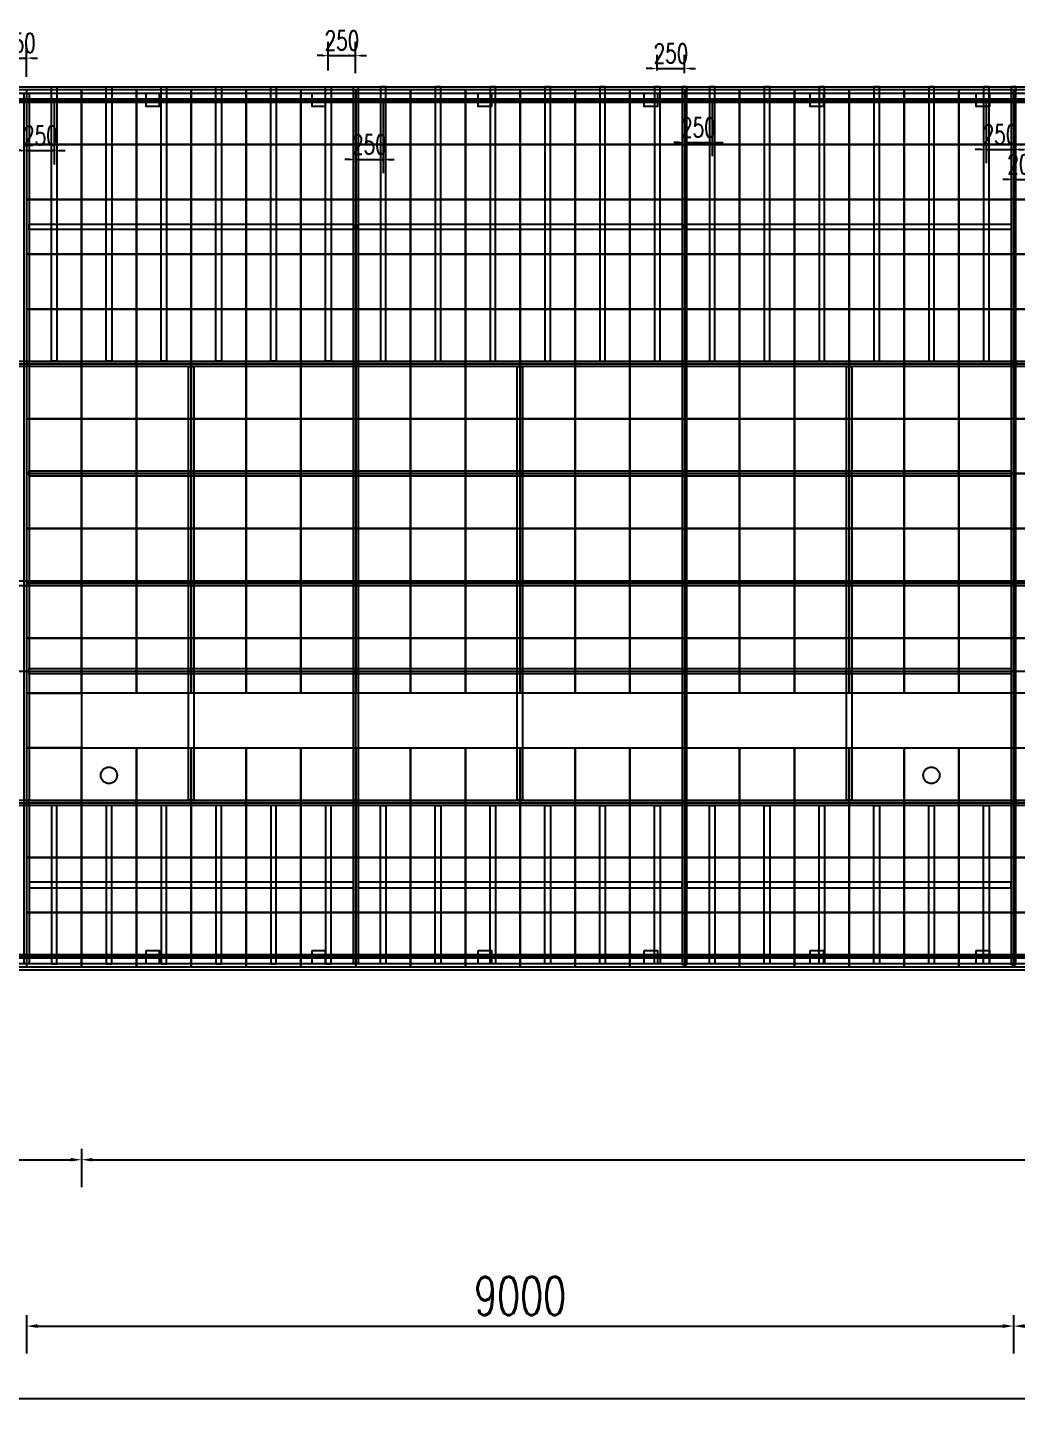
# Model space of a CAD drawing. Header units: millimetres. Extents: x -38645 to 143575, y -84298 to 156976.
# Drawn here: x -32008 to -22998, y -79150 to -66407 of the extents above; entities that cross this region are included whole.
import ezdxf

# ---------------------------------------------------------------- set-up
doc = ezdxf.new("R2010")
doc.units = ezdxf.units.MM
doc.header["$LTSCALE"] = 1000
for name, color, linetype in [('DOTE', 1, 'Continuous'), ('PUB_DIM', 3, 'Continuous'), ('W-FLOAT_BOWL浮筒', 253, 'Continuous'), ('W-PLASTIC_RAILINGS塑木栏杆', 6, 'Continuous'), ('W-STEEL_FRAME钢架', 3, 'Continuous'), ('W-STEEL_KEEL钢龙骨', 5, 'Continuous')]:
    doc.layers.add(name, color=color, linetype=linetype)
doc.styles.add('STANDARD_T3', font='simplex.shx', dxfattribs={"width": 0.7, "bigfont": 'gbcbig.shx'})
doc.dimstyles.new('W&&100', dxfattribs={"dimtxt": 350, "dimasz": 100, "dimexe": 250, "dimexo": 300, "dimgap": 100, "dimtad": 1, "dimdec": 0, "dimzin": 0, "dimdsep": 46, "dimtxsty": 'STANDARD_T3', "dimcen": 0.09, "dimclrd": 1, "dimclre": 1, "dimclrt": 7, "dimazin": 2, "dimtfac": 1, "dimtdec": 0, "dimtix": 1, "dimtmove": 2, "dimatfit": 3, "dimfxl": 100, "dimtolj": 1, "dimtzin": 0, "dimarcsym": 0})
doc.dimstyles.new('W&&50', dxfattribs={"dimtxt": 175, "dimasz": 50, "dimexe": 125, "dimexo": 150, "dimgap": 50, "dimtad": 1, "dimdec": 0, "dimzin": 0, "dimdsep": 46, "dimtxsty": 'STANDARD_T3', "dimcen": 0.09, "dimclrd": 1, "dimclre": 1, "dimclrt": 7, "dimazin": 2, "dimtfac": 1, "dimtdec": 0, "dimtix": 1, "dimtmove": 2, "dimatfit": 3, "dimfxl": 100, "dimtolj": 1, "dimtzin": 0, "dimarcsym": 0})

# ---------------------------------------------------------------- blocks, each defined once
blk = doc.blocks.new('*D401')
at = {"color": 1, "lineweight": -2, "transparency": 16777216}
for p, q in [((-32020, -78139), (-32020, -78489)), ((-31920, -78239), (-23120, -78239)), ((-23020, -78139), (-23020, -78489))]:
    blk.add_line(p, q, dxfattribs=at)
at = {"color": 1, "transparency": 16777216}
for points in [[(-31920, -78222), (-31920, -78256), (-32020, -78239)], [(-23120, -78222), (-23120, -78256), (-23020, -78239)]]:
    blk.add_solid(points, dxfattribs=at)
at = {"layer": 'Defpoints', "color": 0, "transparency": 16777216}
for p in [(-23020, -73469), (-32020, -74969), (-23020, -78239)]:
    blk.add_point(p, dxfattribs=at)
at = {"color": 7, "transparency": 16777216, "insert": (-27520, -77964), "char_height": 350, "attachment_point": 5, "style": 'STANDARD_T3'}
blk.add_mtext('\\A1;9000', dxfattribs=at)
blk = doc.blocks.new('*D402')
at = {"color": 1, "lineweight": -2, "transparency": 16777216}
for p, q in [((-23020, -78139), (-23020, -78489)), ((-22920, -78239), (-21120, -78239)), ((-21020, -78139), (-21020, -78489))]:
    blk.add_line(p, q, dxfattribs=at)
at = {"color": 1, "transparency": 16777216}
for points in [[(-22920, -78222), (-22920, -78256), (-23020, -78239)], [(-21120, -78222), (-21120, -78256), (-21020, -78239)]]:
    blk.add_solid(points, dxfattribs=at)
at = {"layer": 'Defpoints', "color": 0, "transparency": 16777216}
for p in [(-23020, -73469), (-21020, -73469), (-21020, -78239)]:
    blk.add_point(p, dxfattribs=at)
at = {"color": 7, "transparency": 16777216, "insert": (-22020, -77964), "char_height": 350, "attachment_point": 5, "style": 'STANDARD_T3'}
blk.add_mtext('\\A1;2000', dxfattribs=at)
blk = doc.blocks.new('*D410')
at = {"layer": 'Defpoints', "color": 0, "transparency": 16777216}
for p in [(-37020, -74969), (-2020, -74969), (-2020, -78900)]:
    blk.add_point(p, dxfattribs=at)
at = {"layer": 'PUB_DIM', "color": 1, "lineweight": -2, "transparency": 16777216}
for p, q in [((-37020, -75269), (-37020, -79150)), ((-2020, -75269), (-2020, -79150)), ((-36920, -78900), (-2120, -78900))]:
    blk.add_line(p, q, dxfattribs=at)
at = {"layer": 'PUB_DIM', "color": 1, "transparency": 16777216}
for points in [[(-36920, -78883), (-36920, -78917), (-37020, -78900)], [(-2120, -78883), (-2120, -78917), (-2020, -78900)]]:
    blk.add_solid(points, dxfattribs=at)
at = {"layer": 'PUB_DIM', "color": 7, "transparency": 16777216, "insert": (-19520, -78625), "char_height": 350, "attachment_point": 5, "style": 'STANDARD_T3'}
blk.add_mtext('\\A1;35000', dxfattribs=at)
blk = doc.blocks.new('*U374')
at = {"layer": 'W-STEEL_KEEL钢龙骨'}
for points in [[(-25, 3996), (25, 3996), (25, 1496), (-25, 1496)], [(-25, -3996), (25, -3996), (25, -2553), (-25, -2553)]]:
    blk.add_lwpolyline(points, close=True, dxfattribs=at)
blk = doc.blocks.new('*U375')
at = {"layer": 'W-STEEL_FRAME钢架', "color": 0, "linetype": 'ByBlock', "lineweight": -2, "transparency": 16777216}
for p in [(0, 0), (500, 0), (1000, 0), (1500, 0), (2000, 0), (2500, 0)]:
    blk.add_blockref('*U374', p, dxfattribs=at)
blk = doc.blocks.new('*U382')
at = {"layer": 'W-STEEL_FRAME钢架'}
blk.add_lwpolyline([(-60, 60), (60, 60), (60, -60), (-60, -60)], close=True, dxfattribs=at)
blk = doc.blocks.new('*U383')
at = {"layer": 'W-STEEL_FRAME钢架', "color": 0, "linetype": 'ByBlock', "lineweight": -2, "transparency": 16777216}
for p in [(6056, 0), (7570, 0), (9084, 0), (10598, 0), (12112, 0), (13626, 0)]:
    blk.add_blockref('*U382', p, dxfattribs=at)
blk = doc.blocks.new('*U378')
at = {"layer": 'W-STEEL_FRAME钢架'}
blk.add_lwpolyline([(-60, 60), (60, 60), (60, -60), (-60, -60)], close=True, dxfattribs=at)
blk = doc.blocks.new('*U379')
at = {"layer": 'W-STEEL_FRAME钢架', "color": 0, "linetype": 'ByBlock', "lineweight": -2, "transparency": 16777216}
for p in [(6056, 0), (7570, 0), (9084, 0), (10598, 0), (12112, 0), (13626, 0)]:
    blk.add_blockref('*U378', p, dxfattribs=at)
blk = doc.blocks.new('9040')
for centre in [(750, -3750), (8250, -3750)]:
    blk.add_circle(centre, 75)
at = {"layer": 'DOTE'}
for p, q in [((0, -5000), (0, 1000)), ((3000, -5000), (3000, 1000)), ((6000, -5000), (6000, 1000)), ((9000, -5000), (9000, 1000)), ((-1000, 0), (10000, 0)), ((-1000, -2800), (10000, -2800)), ((-1000, -4000), (10000, -4000))]:
    blk.add_line(p, q, dxfattribs=at)
at = {"layer": 'W-STEEL_FRAME钢架'}
blk.add_lwpolyline([(0, 0), (9000, 0), (9000, -4000), (0, -4000)], close=True, dxfattribs=at)
blk = doc.blocks.new('*U394')
at = {"layer": 'W-STEEL_KEEL钢龙骨'}
for points in [[(-25, 3996), (25, 3996), (25, 1496), (-25, 1496)], [(-25, -3996), (25, -3996), (25, -2553), (-25, -2553)]]:
    blk.add_lwpolyline(points, close=True, dxfattribs=at)
blk = doc.blocks.new('*U395')
at = {"layer": 'W-STEEL_FRAME钢架', "color": 0, "linetype": 'ByBlock', "lineweight": -2, "transparency": 16777216}
for p in [(0, 0), (500, 0), (1000, 0), (1500, 0), (2000, 0), (2500, 0)]:
    blk.add_blockref('*U394', p, dxfattribs=at)
blk = doc.blocks.new('*U396')
at = {"layer": 'W-STEEL_KEEL钢龙骨'}
for points in [[(-25, 3996), (25, 3996), (25, 1496), (-25, 1496)], [(-25, -3996), (25, -3996), (25, -2553), (-25, -2553)]]:
    blk.add_lwpolyline(points, close=True, dxfattribs=at)
blk = doc.blocks.new('*U397')
at = {"layer": 'W-STEEL_FRAME钢架', "color": 0, "linetype": 'ByBlock', "lineweight": -2, "transparency": 16777216}
for p in [(0, 0), (500, 0), (1000, 0), (1500, 0), (2000, 0), (2500, 0)]:
    blk.add_blockref('*U396', p, dxfattribs=at)
blk = doc.blocks.new('*D412')
at = {"layer": 'Defpoints', "color": 0, "transparency": 16777216}
for p in [(-31520, -72969), (-37020, -74969), (-31520, -76723)]:
    blk.add_point(p, dxfattribs=at)
at = {"layer": 'W-FLOAT_BOWL浮筒', "color": 1, "lineweight": -2, "transparency": 16777216}
for p, q in [((-37020, -76623), (-37020, -76973)), ((-31520, -76623), (-31520, -76973)), ((-36920, -76723), (-31620, -76723))]:
    blk.add_line(p, q, dxfattribs=at)
at = {"layer": 'W-FLOAT_BOWL浮筒', "color": 1, "transparency": 16777216}
for points in [[(-36920, -76706), (-36920, -76739), (-37020, -76723)], [(-31620, -76706), (-31620, -76739), (-31520, -76723)]]:
    blk.add_solid(points, dxfattribs=at)
at = {"layer": 'W-FLOAT_BOWL浮筒', "color": 7, "transparency": 16777216, "insert": (-34270, -76448), "char_height": 350, "attachment_point": 5, "style": 'STANDARD_T3'}
blk.add_mtext('\\A1;5500', dxfattribs=at)
blk = doc.blocks.new('*D415')
at = {"layer": 'Defpoints', "color": 0, "transparency": 16777216}
for p in [(-31520, -72969), (-2020, -74969), (-2020, -76723)]:
    blk.add_point(p, dxfattribs=at)
at = {"layer": 'W-FLOAT_BOWL浮筒', "color": 1, "lineweight": -2, "transparency": 16777216}
for p, q in [((-31520, -76623), (-31520, -76973)), ((-2020, -76623), (-2020, -76973)), ((-31420, -76723), (-2120, -76723))]:
    blk.add_line(p, q, dxfattribs=at)
at = {"layer": 'W-FLOAT_BOWL浮筒', "color": 1, "transparency": 16777216}
for points in [[(-31420, -76706), (-31420, -76739), (-31520, -76723)], [(-2120, -76706), (-2120, -76739), (-2020, -76723)]]:
    blk.add_solid(points, dxfattribs=at)
at = {"layer": 'W-FLOAT_BOWL浮筒', "color": 7, "transparency": 16777216, "insert": (-16770, -76448), "char_height": 350, "attachment_point": 5, "style": 'STANDARD_T3'}
blk.add_mtext('\\A1;29500', dxfattribs=at)
blk = doc.blocks.new('*D416')
at = {"layer": 'Defpoints', "color": 0, "transparency": 16777216}
for p in [(-32020, -66682), (-32170, -66969), (-32020, -67002)]:
    blk.add_point(p, dxfattribs=at)
at = {"layer": 'W-STEEL_FRAME钢架', "color": 1, "lineweight": -2, "transparency": 16777216}
for p, q in [((-32170, -66819), (-32170, -66557)), ((-32020, -66852), (-32020, -66557)), ((-32220, -66682), (-32270, -66682)), ((-32170, -66682), (-32020, -66682)), ((-31970, -66682), (-31920, -66682))]:
    blk.add_line(p, q, dxfattribs=at)
at = {"layer": 'W-STEEL_FRAME钢架', "color": 1, "transparency": 16777216}
for points in [[(-32220, -66673), (-32220, -66690), (-32170, -66682)], [(-31970, -66673), (-31970, -66690), (-32020, -66682)]]:
    blk.add_solid(points, dxfattribs=at)
at = {"layer": 'W-STEEL_FRAME钢架', "color": 7, "transparency": 16777216, "insert": (-32095, -66544), "char_height": 175, "attachment_point": 5, "style": 'STANDARD_T3'}
blk.add_mtext('\\A1;150', dxfattribs=at)
blk = doc.blocks.new('*D417')
at = {"layer": 'Defpoints', "color": 0, "transparency": 16777216}
for p in [(-32020, -67002), (-31770, -66944), (-31770, -67525)]:
    blk.add_point(p, dxfattribs=at)
at = {"layer": 'W-STEEL_FRAME钢架', "color": 1, "lineweight": -2, "transparency": 16777216}
for p, q in [((-32020, -67152), (-32020, -67650)), ((-31770, -67094), (-31770, -67650)), ((-32070, -67525), (-32120, -67525)), ((-32020, -67525), (-31770, -67525)), ((-31720, -67525), (-31670, -67525))]:
    blk.add_line(p, q, dxfattribs=at)
at = {"layer": 'W-STEEL_FRAME钢架', "color": 1, "transparency": 16777216}
for points in [[(-32070, -67517), (-32070, -67534), (-32020, -67525)], [(-31720, -67517), (-31720, -67534), (-31770, -67525)]]:
    blk.add_solid(points, dxfattribs=at)
at = {"layer": 'W-STEEL_FRAME钢架', "color": 7, "transparency": 16777216, "insert": (-31895, -67388), "char_height": 175, "attachment_point": 5, "style": 'STANDARD_T3'}
blk.add_mtext('\\A1;250', dxfattribs=at)
blk = doc.blocks.new('*D418')
at = {"layer": 'Defpoints', "color": 0, "transparency": 16777216}
for p in [(-29020, -66659), (-29270, -66944), (-29020, -66969)]:
    blk.add_point(p, dxfattribs=at)
at = {"layer": 'W-STEEL_FRAME钢架', "color": 1, "lineweight": -2, "transparency": 16777216}
for p, q in [((-29270, -66794), (-29270, -66534)), ((-29020, -66819), (-29020, -66534)), ((-29320, -66659), (-29370, -66659)), ((-29270, -66659), (-29020, -66659)), ((-28970, -66659), (-28920, -66659))]:
    blk.add_line(p, q, dxfattribs=at)
at = {"layer": 'W-STEEL_FRAME钢架', "color": 1, "transparency": 16777216}
for points in [[(-29320, -66651), (-29320, -66668), (-29270, -66659)], [(-28970, -66651), (-28970, -66668), (-29020, -66659)]]:
    blk.add_solid(points, dxfattribs=at)
at = {"layer": 'W-STEEL_FRAME钢架', "color": 7, "transparency": 16777216, "insert": (-29145, -66522), "char_height": 175, "attachment_point": 5, "style": 'STANDARD_T3'}
blk.add_mtext('\\A1;250', dxfattribs=at)
blk = doc.blocks.new('*D408')
at = {"layer": 'Defpoints', "color": 0, "transparency": 16777216}
for p in [(-29020, -66969), (-28770, -66944), (-28770, -67606)]:
    blk.add_point(p, dxfattribs=at)
at = {"layer": 'W-STEEL_FRAME钢架', "color": 1, "lineweight": -2, "transparency": 16777216}
for p, q in [((-29020, -67119), (-29020, -67731)), ((-28770, -67094), (-28770, -67731)), ((-29070, -67606), (-29120, -67606)), ((-29020, -67606), (-28770, -67606)), ((-28720, -67606), (-28670, -67606))]:
    blk.add_line(p, q, dxfattribs=at)
at = {"layer": 'W-STEEL_FRAME钢架', "color": 1, "transparency": 16777216}
for points in [[(-29070, -67598), (-29070, -67614), (-29020, -67606)], [(-28720, -67598), (-28720, -67614), (-28770, -67606)]]:
    blk.add_solid(points, dxfattribs=at)
at = {"layer": 'W-STEEL_FRAME钢架', "color": 7, "transparency": 16777216, "insert": (-28895, -67469), "char_height": 175, "attachment_point": 5, "style": 'STANDARD_T3'}
blk.add_mtext('\\A1;250', dxfattribs=at)
blk = doc.blocks.new('*D419')
at = {"layer": 'Defpoints', "color": 0, "transparency": 16777216}
for p in [(-26020, -66776), (-26270, -66944), (-26020, -66969)]:
    blk.add_point(p, dxfattribs=at)
at = {"layer": 'W-STEEL_FRAME钢架', "color": 1, "lineweight": -2, "transparency": 16777216}
for p, q in [((-26270, -66794), (-26270, -66651)), ((-26020, -66819), (-26020, -66651)), ((-26320, -66776), (-26370, -66776)), ((-26270, -66776), (-26020, -66776)), ((-25970, -66776), (-25920, -66776))]:
    blk.add_line(p, q, dxfattribs=at)
at = {"layer": 'W-STEEL_FRAME钢架', "color": 1, "transparency": 16777216}
for points in [[(-26320, -66768), (-26320, -66785), (-26270, -66776)], [(-25970, -66768), (-25970, -66785), (-26020, -66776)]]:
    blk.add_solid(points, dxfattribs=at)
at = {"layer": 'W-STEEL_FRAME钢架', "color": 7, "transparency": 16777216, "insert": (-26145, -66639), "char_height": 175, "attachment_point": 5, "style": 'STANDARD_T3'}
blk.add_mtext('\\A1;250', dxfattribs=at)
blk = doc.blocks.new('*D420')
at = {"layer": 'Defpoints', "color": 0, "transparency": 16777216}
for p in [(-26020, -66969), (-25770, -66944), (-25770, -67451)]:
    blk.add_point(p, dxfattribs=at)
at = {"layer": 'W-STEEL_FRAME钢架', "color": 1, "lineweight": -2, "transparency": 16777216}
for p, q in [((-26020, -67119), (-26020, -67576)), ((-25770, -67094), (-25770, -67576)), ((-26070, -67451), (-26120, -67451)), ((-26020, -67451), (-25770, -67451)), ((-25720, -67451), (-25670, -67451))]:
    blk.add_line(p, q, dxfattribs=at)
at = {"layer": 'W-STEEL_FRAME钢架', "color": 1, "transparency": 16777216}
for points in [[(-26070, -67443), (-26070, -67460), (-26020, -67451)], [(-25720, -67443), (-25720, -67460), (-25770, -67451)]]:
    blk.add_solid(points, dxfattribs=at)
at = {"layer": 'W-STEEL_FRAME钢架', "color": 7, "transparency": 16777216, "insert": (-25895, -67314), "char_height": 175, "attachment_point": 5, "style": 'STANDARD_T3'}
blk.add_mtext('\\A1;250', dxfattribs=at)
blk = doc.blocks.new('*D421')
at = {"layer": 'Defpoints', "color": 0, "transparency": 16777216}
for p in [(-23270, -66944), (-23020, -66969), (-23020, -67515)]:
    blk.add_point(p, dxfattribs=at)
at = {"layer": 'W-STEEL_FRAME钢架', "color": 1, "lineweight": -2, "transparency": 16777216}
for p, q in [((-23270, -67094), (-23270, -67640)), ((-23020, -67119), (-23020, -67640)), ((-23320, -67515), (-23370, -67515)), ((-23270, -67515), (-23020, -67515)), ((-22970, -67515), (-22920, -67515))]:
    blk.add_line(p, q, dxfattribs=at)
at = {"layer": 'W-STEEL_FRAME钢架', "color": 1, "transparency": 16777216}
for points in [[(-23320, -67507), (-23320, -67523), (-23270, -67515)], [(-22970, -67507), (-22970, -67523), (-23020, -67515)]]:
    blk.add_solid(points, dxfattribs=at)
at = {"layer": 'W-STEEL_FRAME钢架', "color": 7, "transparency": 16777216, "insert": (-23145, -67378), "char_height": 175, "attachment_point": 5, "style": 'STANDARD_T3'}
blk.add_mtext('\\A1;250', dxfattribs=at)
blk = doc.blocks.new('*D422')
at = {"layer": 'Defpoints', "color": 0, "transparency": 16777216}
for p in [(-23020, -66969), (-22820, -66944), (-22820, -67787)]:
    blk.add_point(p, dxfattribs=at)
at = {"layer": 'W-STEEL_FRAME钢架', "color": 1, "lineweight": -2, "transparency": 16777216}
for p, q in [((-23020, -67119), (-23020, -67912)), ((-22820, -67094), (-22820, -67912)), ((-23070, -67787), (-23120, -67787)), ((-23020, -67787), (-22820, -67787)), ((-22770, -67787), (-22720, -67787))]:
    blk.add_line(p, q, dxfattribs=at)
at = {"layer": 'W-STEEL_FRAME钢架', "color": 1, "transparency": 16777216}
for points in [[(-23070, -67779), (-23070, -67796), (-23020, -67787)], [(-22770, -67779), (-22770, -67796), (-22820, -67787)]]:
    blk.add_solid(points, dxfattribs=at)
at = {"layer": 'W-STEEL_FRAME钢架', "color": 7, "transparency": 16777216, "insert": (-22920, -67650), "char_height": 175, "attachment_point": 5, "style": 'STANDARD_T3'}
blk.add_mtext('\\A1;200', dxfattribs=at)

msp = doc.modelspace()

# ---------------------------------------------------------------- linework, layer by layer
at = {"layer": 'W-FLOAT_BOWL浮筒'}
for points in [[(-37019.8, -66968.9), (-2019.8, -66968.9), (-2019.8, -74968.9), (-37019.8, -74968.9)], [(-32019.8, -66968.9), (-31519.8, -66968.9), (-31519.8, -67468.9), (-32019.8, -67468.9)], [(-31519.8, -66968.9), (-31019.8, -66968.9), (-31019.8, -67468.9), (-31519.8, -67468.9)], [(-31019.8, -66968.9), (-30519.8, -66968.9), (-30519.8, -67468.9), (-31019.8, -67468.9)], [(-30519.8, -66968.9), (-30019.8, -66968.9), (-30019.8, -67468.9), (-30519.8, -67468.9)], [(-30019.8, -66968.9), (-29519.8, -66968.9), (-29519.8, -67468.9), (-30019.8, -67468.9)], [(-29519.8, -66968.9), (-29019.8, -66968.9), (-29019.8, -67468.9), (-29519.8, -67468.9)], [(-29019.8, -66968.9), (-28519.8, -66968.9), (-28519.8, -67468.9), (-29019.8, -67468.9)], [(-28519.8, -66968.9), (-28019.8, -66968.9), (-28019.8, -67468.9), (-28519.8, -67468.9)], [(-28019.8, -66968.9), (-27519.8, -66968.9), (-27519.8, -67468.9), (-28019.8, -67468.9)], [(-27519.8, -66968.9), (-27019.8, -66968.9), (-27019.8, -67468.9), (-27519.8, -67468.9)], [(-27019.8, -66968.9), (-26519.8, -66968.9), (-26519.8, -67468.9), (-27019.8, -67468.9)], [(-26519.8, -66968.9), (-26019.8, -66968.9), (-26019.8, -67468.9), (-26519.8, -67468.9)], [(-26019.8, -66968.9), (-25519.8, -66968.9), (-25519.8, -67468.9), (-26019.8, -67468.9)], [(-25519.8, -66968.9), (-25019.8, -66968.9), (-25019.8, -67468.9), (-25519.8, -67468.9)], [(-25019.8, -66968.9), (-24519.8, -66968.9), (-24519.8, -67468.9), (-25019.8, -67468.9)], [(-24519.8, -66968.9), (-24019.8, -66968.9), (-24019.8, -67468.9), (-24519.8, -67468.9)], [(-24019.8, -66968.9), (-23519.8, -66968.9), (-23519.8, -67468.9), (-24019.8, -67468.9)], [(-23519.8, -66968.9), (-23019.8, -66968.9), (-23019.8, -67468.9), (-23519.8, -67468.9)], [(-23019.8, -66968.9), (-22519.8, -66968.9), (-22519.8, -67468.9), (-23019.8, -67468.9)], [(-32019.8, -67468.9), (-31519.8, -67468.9), (-31519.8, -67968.9), (-32019.8, -67968.9)], [(-31519.8, -67468.9), (-31019.8, -67468.9), (-31019.8, -67968.9), (-31519.8, -67968.9)], [(-31019.8, -67468.9), (-30519.8, -67468.9), (-30519.8, -67968.9), (-31019.8, -67968.9)], [(-30519.8, -67468.9), (-30019.8, -67468.9), (-30019.8, -67968.9), (-30519.8, -67968.9)], [(-30019.8, -67468.9), (-29519.8, -67468.9), (-29519.8, -67968.9), (-30019.8, -67968.9)], [(-29519.8, -67468.9), (-29019.8, -67468.9), (-29019.8, -67968.9), (-29519.8, -67968.9)], [(-29019.8, -67468.9), (-28519.8, -67468.9), (-28519.8, -67968.9), (-29019.8, -67968.9)], [(-28519.8, -67468.9), (-28019.8, -67468.9), (-28019.8, -67968.9), (-28519.8, -67968.9)], [(-28019.8, -67468.9), (-27519.8, -67468.9), (-27519.8, -67968.9), (-28019.8, -67968.9)], [(-27519.8, -67468.9), (-27019.8, -67468.9), (-27019.8, -67968.9), (-27519.8, -67968.9)], [(-27019.8, -67468.9), (-26519.8, -67468.9), (-26519.8, -67968.9), (-27019.8, -67968.9)], [(-26519.8, -67468.9), (-26019.8, -67468.9), (-26019.8, -67968.9), (-26519.8, -67968.9)], [(-26019.8, -67468.9), (-25519.8, -67468.9), (-25519.8, -67968.9), (-26019.8, -67968.9)], [(-25519.8, -67468.9), (-25019.8, -67468.9), (-25019.8, -67968.9), (-25519.8, -67968.9)], [(-25019.8, -67468.9), (-24519.8, -67468.9), (-24519.8, -67968.9), (-25019.8, -67968.9)], [(-24519.8, -67468.9), (-24019.8, -67468.9), (-24019.8, -67968.9), (-24519.8, -67968.9)], [(-24019.8, -67468.9), (-23519.8, -67468.9), (-23519.8, -67968.9), (-24019.8, -67968.9)], [(-23519.8, -67468.9), (-23019.8, -67468.9), (-23019.8, -67968.9), (-23519.8, -67968.9)], [(-23019.8, -67468.9), (-22519.8, -67468.9), (-22519.8, -67968.9), (-23019.8, -67968.9)], [(-32019.8, -67968.9), (-31519.8, -67968.9), (-31519.8, -68468.9), (-32019.8, -68468.9)], [(-31519.8, -67968.9), (-31019.8, -67968.9), (-31019.8, -68468.9), (-31519.8, -68468.9)], [(-31019.8, -67968.9), (-30519.8, -67968.9), (-30519.8, -68468.9), (-31019.8, -68468.9)], [(-30519.8, -67968.9), (-30019.8, -67968.9), (-30019.8, -68468.9), (-30519.8, -68468.9)], [(-30019.8, -67968.9), (-29519.8, -67968.9), (-29519.8, -68468.9), (-30019.8, -68468.9)], [(-29519.8, -67968.9), (-29019.8, -67968.9), (-29019.8, -68468.9), (-29519.8, -68468.9)], [(-29019.8, -67968.9), (-28519.8, -67968.9), (-28519.8, -68468.9), (-29019.8, -68468.9)], [(-28519.8, -67968.9), (-28019.8, -67968.9), (-28019.8, -68468.9), (-28519.8, -68468.9)], [(-28019.8, -67968.9), (-27519.8, -67968.9), (-27519.8, -68468.9), (-28019.8, -68468.9)], [(-27519.8, -67968.9), (-27019.8, -67968.9), (-27019.8, -68468.9), (-27519.8, -68468.9)], [(-27019.8, -67968.9), (-26519.8, -67968.9), (-26519.8, -68468.9), (-27019.8, -68468.9)], [(-26519.8, -67968.9), (-26019.8, -67968.9), (-26019.8, -68468.9), (-26519.8, -68468.9)], [(-26019.8, -67968.9), (-25519.8, -67968.9), (-25519.8, -68468.9), (-26019.8, -68468.9)], [(-25519.8, -67968.9), (-25019.8, -67968.9), (-25019.8, -68468.9), (-25519.8, -68468.9)], [(-25019.8, -67968.9), (-24519.8, -67968.9), (-24519.8, -68468.9), (-25019.8, -68468.9)], [(-24519.8, -67968.9), (-24019.8, -67968.9), (-24019.8, -68468.9), (-24519.8, -68468.9)], [(-24019.8, -67968.9), (-23519.8, -67968.9), (-23519.8, -68468.9), (-24019.8, -68468.9)], [(-23519.8, -67968.9), (-23019.8, -67968.9), (-23019.8, -68468.9), (-23519.8, -68468.9)], [(-23019.8, -67968.9), (-22519.8, -67968.9), (-22519.8, -68468.9), (-23019.8, -68468.9)], [(-32019.8, -68468.9), (-31519.8, -68468.9), (-31519.8, -68968.9), (-32019.8, -68968.9)], [(-31519.8, -68468.9), (-31019.8, -68468.9), (-31019.8, -68968.9), (-31519.8, -68968.9)], [(-31019.8, -68468.9), (-30519.8, -68468.9), (-30519.8, -68968.9), (-31019.8, -68968.9)], [(-30519.8, -68468.9), (-30019.8, -68468.9), (-30019.8, -68968.9), (-30519.8, -68968.9)], [(-30019.8, -68468.9), (-29519.8, -68468.9), (-29519.8, -68968.9), (-30019.8, -68968.9)], [(-29519.8, -68468.9), (-29019.8, -68468.9), (-29019.8, -68968.9), (-29519.8, -68968.9)], [(-29019.8, -68468.9), (-28519.8, -68468.9), (-28519.8, -68968.9), (-29019.8, -68968.9)], [(-28519.8, -68468.9), (-28019.8, -68468.9), (-28019.8, -68968.9), (-28519.8, -68968.9)], [(-28019.8, -68468.9), (-27519.8, -68468.9), (-27519.8, -68968.9), (-28019.8, -68968.9)], [(-27519.8, -68468.9), (-27019.8, -68468.9), (-27019.8, -68968.9), (-27519.8, -68968.9)], [(-27019.8, -68468.9), (-26519.8, -68468.9), (-26519.8, -68968.9), (-27019.8, -68968.9)], [(-26519.8, -68468.9), (-26019.8, -68468.9), (-26019.8, -68968.9), (-26519.8, -68968.9)], [(-26019.8, -68468.9), (-25519.8, -68468.9), (-25519.8, -68968.9), (-26019.8, -68968.9)], [(-25519.8, -68468.9), (-25019.8, -68468.9), (-25019.8, -68968.9), (-25519.8, -68968.9)], [(-25019.8, -68468.9), (-24519.8, -68468.9), (-24519.8, -68968.9), (-25019.8, -68968.9)], [(-24519.8, -68468.9), (-24019.8, -68468.9), (-24019.8, -68968.9), (-24519.8, -68968.9)], [(-24019.8, -68468.9), (-23519.8, -68468.9), (-23519.8, -68968.9), (-24019.8, -68968.9)], [(-23519.8, -68468.9), (-23019.8, -68468.9), (-23019.8, -68968.9), (-23519.8, -68968.9)], [(-23019.8, -68468.9), (-22519.8, -68468.9), (-22519.8, -68968.9), (-23019.8, -68968.9)], [(-32019.8, -68968.9), (-31519.8, -68968.9), (-31519.8, -69468.9), (-32019.8, -69468.9)], [(-31519.8, -68968.9), (-31019.8, -68968.9), (-31019.8, -69468.9), (-31519.8, -69468.9)], [(-31019.8, -68968.9), (-30519.8, -68968.9), (-30519.8, -69468.9), (-31019.8, -69468.9)], [(-30519.8, -68968.9), (-30019.8, -68968.9), (-30019.8, -69468.9), (-30519.8, -69468.9)], [(-30019.8, -68968.9), (-29519.8, -68968.9), (-29519.8, -69468.9), (-30019.8, -69468.9)], [(-29519.8, -68968.9), (-29019.8, -68968.9), (-29019.8, -69468.9), (-29519.8, -69468.9)], [(-29019.8, -68968.9), (-28519.8, -68968.9), (-28519.8, -69468.9), (-29019.8, -69468.9)], [(-28519.8, -68968.9), (-28019.8, -68968.9), (-28019.8, -69468.9), (-28519.8, -69468.9)], [(-28019.8, -68968.9), (-27519.8, -68968.9), (-27519.8, -69468.9), (-28019.8, -69468.9)], [(-27519.8, -68968.9), (-27019.8, -68968.9), (-27019.8, -69468.9), (-27519.8, -69468.9)], [(-27019.8, -68968.9), (-26519.8, -68968.9), (-26519.8, -69468.9), (-27019.8, -69468.9)], [(-26519.8, -68968.9), (-26019.8, -68968.9), (-26019.8, -69468.9), (-26519.8, -69468.9)], [(-26019.8, -68968.9), (-25519.8, -68968.9), (-25519.8, -69468.9), (-26019.8, -69468.9)], [(-25519.8, -68968.9), (-25019.8, -68968.9), (-25019.8, -69468.9), (-25519.8, -69468.9)], [(-25019.8, -68968.9), (-24519.8, -68968.9), (-24519.8, -69468.9), (-25019.8, -69468.9)], [(-24519.8, -68968.9), (-24019.8, -68968.9), (-24019.8, -69468.9), (-24519.8, -69468.9)], [(-24019.8, -68968.9), (-23519.8, -68968.9), (-23519.8, -69468.9), (-24019.8, -69468.9)], [(-23519.8, -68968.9), (-23019.8, -68968.9), (-23019.8, -69468.9), (-23519.8, -69468.9)], [(-23019.8, -68968.9), (-22519.8, -68968.9), (-22519.8, -69468.9), (-23019.8, -69468.9)], [(-32019.8, -69468.9), (-31519.8, -69468.9), (-31519.8, -69968.9), (-32019.8, -69968.9)], [(-31519.8, -69468.9), (-31019.8, -69468.9), (-31019.8, -69968.9), (-31519.8, -69968.9)], [(-31019.8, -69468.9), (-30519.8, -69468.9), (-30519.8, -69968.9), (-31019.8, -69968.9)], [(-30519.8, -69468.9), (-30019.8, -69468.9), (-30019.8, -69968.9), (-30519.8, -69968.9)], [(-30019.8, -69468.9), (-29519.8, -69468.9), (-29519.8, -69968.9), (-30019.8, -69968.9)], [(-29519.8, -69468.9), (-29019.8, -69468.9), (-29019.8, -69968.9), (-29519.8, -69968.9)], [(-29019.8, -69468.9), (-28519.8, -69468.9), (-28519.8, -69968.9), (-29019.8, -69968.9)], [(-28519.8, -69468.9), (-28019.8, -69468.9), (-28019.8, -69968.9), (-28519.8, -69968.9)], [(-28019.8, -69468.9), (-27519.8, -69468.9), (-27519.8, -69968.9), (-28019.8, -69968.9)], [(-27519.8, -69468.9), (-27019.8, -69468.9), (-27019.8, -69968.9), (-27519.8, -69968.9)], [(-27019.8, -69468.9), (-26519.8, -69468.9), (-26519.8, -69968.9), (-27019.8, -69968.9)], [(-26519.8, -69468.9), (-26019.8, -69468.9), (-26019.8, -69968.9), (-26519.8, -69968.9)], [(-26019.8, -69468.9), (-25519.8, -69468.9), (-25519.8, -69968.9), (-26019.8, -69968.9)], [(-25519.8, -69468.9), (-25019.8, -69468.9), (-25019.8, -69968.9), (-25519.8, -69968.9)], [(-25019.8, -69468.9), (-24519.8, -69468.9), (-24519.8, -69968.9), (-25019.8, -69968.9)], [(-24519.8, -69468.9), (-24019.8, -69468.9), (-24019.8, -69968.9), (-24519.8, -69968.9)], [(-24019.8, -69468.9), (-23519.8, -69468.9), (-23519.8, -69968.9), (-24019.8, -69968.9)], [(-23519.8, -69468.9), (-23019.8, -69468.9), (-23019.8, -69968.9), (-23519.8, -69968.9)], [(-23019.8, -69468.9), (-22519.8, -69468.9), (-22519.8, -69968.9), (-23019.8, -69968.9)], [(-32019.8, -69968.9), (-31519.8, -69968.9), (-31519.8, -70468.9), (-32019.8, -70468.9)], [(-31519.8, -69968.9), (-31019.8, -69968.9), (-31019.8, -70468.9), (-31519.8, -70468.9)], [(-31019.8, -69968.9), (-30519.8, -69968.9), (-30519.8, -70468.9), (-31019.8, -70468.9)], [(-30519.8, -69968.9), (-30019.8, -69968.9), (-30019.8, -70468.9), (-30519.8, -70468.9)], [(-30019.8, -69968.9), (-29519.8, -69968.9), (-29519.8, -70468.9), (-30019.8, -70468.9)], [(-29519.8, -69968.9), (-29019.8, -69968.9), (-29019.8, -70468.9), (-29519.8, -70468.9)], [(-29019.8, -69968.9), (-28519.8, -69968.9), (-28519.8, -70468.9), (-29019.8, -70468.9)], [(-28519.8, -69968.9), (-28019.8, -69968.9), (-28019.8, -70468.9), (-28519.8, -70468.9)], [(-28019.8, -69968.9), (-27519.8, -69968.9), (-27519.8, -70468.9), (-28019.8, -70468.9)], [(-27519.8, -69968.9), (-27019.8, -69968.9), (-27019.8, -70468.9), (-27519.8, -70468.9)], [(-27019.8, -69968.9), (-26519.8, -69968.9), (-26519.8, -70468.9), (-27019.8, -70468.9)], [(-26519.8, -69968.9), (-26019.8, -69968.9), (-26019.8, -70468.9), (-26519.8, -70468.9)], [(-26019.8, -69968.9), (-25519.8, -69968.9), (-25519.8, -70468.9), (-26019.8, -70468.9)], [(-25519.8, -69968.9), (-25019.8, -69968.9), (-25019.8, -70468.9), (-25519.8, -70468.9)], [(-25019.8, -69968.9), (-24519.8, -69968.9), (-24519.8, -70468.9), (-25019.8, -70468.9)], [(-24519.8, -69968.9), (-24019.8, -69968.9), (-24019.8, -70468.9), (-24519.8, -70468.9)], [(-24019.8, -69968.9), (-23519.8, -69968.9), (-23519.8, -70468.9), (-24019.8, -70468.9)], [(-23519.8, -69968.9), (-23019.8, -69968.9), (-23019.8, -70468.9), (-23519.8, -70468.9)], [(-23019.8, -69968.9), (-22519.8, -69968.9), (-22519.8, -70468.9), (-23019.8, -70468.9)], [(-32019.8, -70468.9), (-31519.8, -70468.9), (-31519.8, -70968.9), (-32019.8, -70968.9)], [(-31519.8, -70468.9), (-31019.8, -70468.9), (-31019.8, -70968.9), (-31519.8, -70968.9)], [(-31019.8, -70468.9), (-30519.8, -70468.9), (-30519.8, -70968.9), (-31019.8, -70968.9)], [(-30519.8, -70468.9), (-30019.8, -70468.9), (-30019.8, -70968.9), (-30519.8, -70968.9)], [(-30019.8, -70468.9), (-29519.8, -70468.9), (-29519.8, -70968.9), (-30019.8, -70968.9)], [(-29519.8, -70468.9), (-29019.8, -70468.9), (-29019.8, -70968.9), (-29519.8, -70968.9)], [(-29019.8, -70468.9), (-28519.8, -70468.9), (-28519.8, -70968.9), (-29019.8, -70968.9)], [(-28519.8, -70468.9), (-28019.8, -70468.9), (-28019.8, -70968.9), (-28519.8, -70968.9)], [(-28019.8, -70468.9), (-27519.8, -70468.9), (-27519.8, -70968.9), (-28019.8, -70968.9)], [(-27519.8, -70468.9), (-27019.8, -70468.9), (-27019.8, -70968.9), (-27519.8, -70968.9)], [(-27019.8, -70468.9), (-26519.8, -70468.9), (-26519.8, -70968.9), (-27019.8, -70968.9)], [(-26519.8, -70468.9), (-26019.8, -70468.9), (-26019.8, -70968.9), (-26519.8, -70968.9)], [(-26019.8, -70468.9), (-25519.8, -70468.9), (-25519.8, -70968.9), (-26019.8, -70968.9)], [(-25519.8, -70468.9), (-25019.8, -70468.9), (-25019.8, -70968.9), (-25519.8, -70968.9)], [(-25019.8, -70468.9), (-24519.8, -70468.9), (-24519.8, -70968.9), (-25019.8, -70968.9)], [(-24519.8, -70468.9), (-24019.8, -70468.9), (-24019.8, -70968.9), (-24519.8, -70968.9)], [(-24019.8, -70468.9), (-23519.8, -70468.9), (-23519.8, -70968.9), (-24019.8, -70968.9)], [(-23519.8, -70468.9), (-23019.8, -70468.9), (-23019.8, -70968.9), (-23519.8, -70968.9)], [(-23019.8, -70468.9), (-22519.8, -70468.9), (-22519.8, -70968.9), (-23019.8, -70968.9)], [(-32019.8, -70968.9), (-31519.8, -70968.9), (-31519.8, -71468.9), (-32019.8, -71468.9)], [(-31519.8, -70968.9), (-31019.8, -70968.9), (-31019.8, -71468.9), (-31519.8, -71468.9)], [(-31019.8, -70968.9), (-30519.8, -70968.9), (-30519.8, -71468.9), (-31019.8, -71468.9)], [(-30519.8, -70968.9), (-30019.8, -70968.9), (-30019.8, -71468.9), (-30519.8, -71468.9)], [(-30019.8, -70968.9), (-29519.8, -70968.9), (-29519.8, -71468.9), (-30019.8, -71468.9)], [(-29519.8, -70968.9), (-29019.8, -70968.9), (-29019.8, -71468.9), (-29519.8, -71468.9)], [(-29019.8, -70968.9), (-28519.8, -70968.9), (-28519.8, -71468.9), (-29019.8, -71468.9)], [(-28519.8, -70968.9), (-28019.8, -70968.9), (-28019.8, -71468.9), (-28519.8, -71468.9)], [(-28019.8, -70968.9), (-27519.8, -70968.9), (-27519.8, -71468.9), (-28019.8, -71468.9)], [(-27519.8, -70968.9), (-27019.8, -70968.9), (-27019.8, -71468.9), (-27519.8, -71468.9)], [(-27019.8, -70968.9), (-26519.8, -70968.9), (-26519.8, -71468.9), (-27019.8, -71468.9)], [(-26519.8, -70968.9), (-26019.8, -70968.9), (-26019.8, -71468.9), (-26519.8, -71468.9)], [(-26019.8, -70968.9), (-25519.8, -70968.9), (-25519.8, -71468.9), (-26019.8, -71468.9)], [(-25519.8, -70968.9), (-25019.8, -70968.9), (-25019.8, -71468.9), (-25519.8, -71468.9)], [(-25019.8, -70968.9), (-24519.8, -70968.9), (-24519.8, -71468.9), (-25019.8, -71468.9)], [(-24519.8, -70968.9), (-24019.8, -70968.9), (-24019.8, -71468.9), (-24519.8, -71468.9)], [(-24019.8, -70968.9), (-23519.8, -70968.9), (-23519.8, -71468.9), (-24019.8, -71468.9)], [(-23519.8, -70968.9), (-23019.8, -70968.9), (-23019.8, -71468.9), (-23519.8, -71468.9)], [(-23019.8, -70968.9), (-22519.8, -70968.9), (-22519.8, -71468.9), (-23019.8, -71468.9)], [(-32019.8, -71468.9), (-31519.8, -71468.9), (-31519.8, -71968.9), (-32019.8, -71968.9)], [(-31519.8, -71468.9), (-31019.8, -71468.9), (-31019.8, -71968.9), (-31519.8, -71968.9)], [(-31019.8, -71468.9), (-30519.8, -71468.9), (-30519.8, -71968.9), (-31019.8, -71968.9)], [(-30519.8, -71468.9), (-30019.8, -71468.9), (-30019.8, -71968.9), (-30519.8, -71968.9)], [(-30019.8, -71468.9), (-29519.8, -71468.9), (-29519.8, -71968.9), (-30019.8, -71968.9)], [(-29519.8, -71468.9), (-29019.8, -71468.9), (-29019.8, -71968.9), (-29519.8, -71968.9)], [(-29019.8, -71468.9), (-28519.8, -71468.9), (-28519.8, -71968.9), (-29019.8, -71968.9)], [(-28519.8, -71468.9), (-28019.8, -71468.9), (-28019.8, -71968.9), (-28519.8, -71968.9)], [(-28019.8, -71468.9), (-27519.8, -71468.9), (-27519.8, -71968.9), (-28019.8, -71968.9)], [(-27519.8, -71468.9), (-27019.8, -71468.9), (-27019.8, -71968.9), (-27519.8, -71968.9)], [(-27019.8, -71468.9), (-26519.8, -71468.9), (-26519.8, -71968.9), (-27019.8, -71968.9)], [(-26519.8, -71468.9), (-26019.8, -71468.9), (-26019.8, -71968.9), (-26519.8, -71968.9)], [(-26019.8, -71468.9), (-25519.8, -71468.9), (-25519.8, -71968.9), (-26019.8, -71968.9)], [(-25519.8, -71468.9), (-25019.8, -71468.9), (-25019.8, -71968.9), (-25519.8, -71968.9)], [(-25019.8, -71468.9), (-24519.8, -71468.9), (-24519.8, -71968.9), (-25019.8, -71968.9)], [(-24519.8, -71468.9), (-24019.8, -71468.9), (-24019.8, -71968.9), (-24519.8, -71968.9)], [(-24019.8, -71468.9), (-23519.8, -71468.9), (-23519.8, -71968.9), (-24019.8, -71968.9)], [(-23519.8, -71468.9), (-23019.8, -71468.9), (-23019.8, -71968.9), (-23519.8, -71968.9)], [(-23019.8, -71468.9), (-22519.8, -71468.9), (-22519.8, -71968.9), (-23019.8, -71968.9)], [(-32019.8, -71968.9), (-31519.8, -71968.9), (-31519.8, -72468.9), (-32019.8, -72468.9)], [(-31519.8, -71968.9), (-31019.8, -71968.9), (-31019.8, -72468.9), (-31519.8, -72468.9)], [(-31019.8, -71968.9), (-30519.8, -71968.9), (-30519.8, -72468.9), (-31019.8, -72468.9)], [(-30519.8, -71968.9), (-30019.8, -71968.9), (-30019.8, -72468.9), (-30519.8, -72468.9)], [(-30019.8, -71968.9), (-29519.8, -71968.9), (-29519.8, -72468.9), (-30019.8, -72468.9)], [(-29519.8, -71968.9), (-29019.8, -71968.9), (-29019.8, -72468.9), (-29519.8, -72468.9)], [(-29019.8, -71968.9), (-28519.8, -71968.9), (-28519.8, -72468.9), (-29019.8, -72468.9)], [(-28519.8, -71968.9), (-28019.8, -71968.9), (-28019.8, -72468.9), (-28519.8, -72468.9)], [(-28019.8, -71968.9), (-27519.8, -71968.9), (-27519.8, -72468.9), (-28019.8, -72468.9)], [(-27519.8, -71968.9), (-27019.8, -71968.9), (-27019.8, -72468.9), (-27519.8, -72468.9)], [(-27019.8, -71968.9), (-26519.8, -71968.9), (-26519.8, -72468.9), (-27019.8, -72468.9)], [(-26519.8, -71968.9), (-26019.8, -71968.9), (-26019.8, -72468.9), (-26519.8, -72468.9)], [(-26019.8, -71968.9), (-25519.8, -71968.9), (-25519.8, -72468.9), (-26019.8, -72468.9)], [(-25519.8, -71968.9), (-25019.8, -71968.9), (-25019.8, -72468.9), (-25519.8, -72468.9)], [(-25019.8, -71968.9), (-24519.8, -71968.9), (-24519.8, -72468.9), (-25019.8, -72468.9)], [(-24519.8, -71968.9), (-24019.8, -71968.9), (-24019.8, -72468.9), (-24519.8, -72468.9)], [(-24019.8, -71968.9), (-23519.8, -71968.9), (-23519.8, -72468.9), (-24019.8, -72468.9)], [(-23519.8, -71968.9), (-23019.8, -71968.9), (-23019.8, -72468.9), (-23519.8, -72468.9)], [(-23019.8, -71968.9), (-22519.8, -71968.9), (-22519.8, -72468.9), (-23019.8, -72468.9)], [(-32019.8, -72468.9), (-31519.8, -72468.9), (-31519.8, -72968.9), (-32019.8, -72968.9)], [(-32019.8, -72968.9), (-31519.8, -72968.9), (-31519.8, -73468.9), (-32019.8, -73468.9)], [(-31519.8, -72968.9), (-31019.8, -72968.9), (-31019.8, -73468.9), (-31519.8, -73468.9)], [(-31019.8, -72968.9), (-30519.8, -72968.9), (-30519.8, -73468.9), (-31019.8, -73468.9)], [(-30519.8, -72968.9), (-30019.8, -72968.9), (-30019.8, -73468.9), (-30519.8, -73468.9)], [(-30019.8, -72968.9), (-29519.8, -72968.9), (-29519.8, -73468.9), (-30019.8, -73468.9)], [(-29519.8, -72968.9), (-29019.8, -72968.9), (-29019.8, -73468.9), (-29519.8, -73468.9)], [(-29019.8, -72968.9), (-28519.8, -72968.9), (-28519.8, -73468.9), (-29019.8, -73468.9)], [(-28519.8, -72968.9), (-28019.8, -72968.9), (-28019.8, -73468.9), (-28519.8, -73468.9)], [(-28019.8, -72968.9), (-27519.8, -72968.9), (-27519.8, -73468.9), (-28019.8, -73468.9)], [(-27519.8, -72968.9), (-27019.8, -72968.9), (-27019.8, -73468.9), (-27519.8, -73468.9)], [(-27019.8, -72968.9), (-26519.8, -72968.9), (-26519.8, -73468.9), (-27019.8, -73468.9)], [(-26519.8, -72968.9), (-26019.8, -72968.9), (-26019.8, -73468.9), (-26519.8, -73468.9)], [(-26019.8, -72968.9), (-25519.8, -72968.9), (-25519.8, -73468.9), (-26019.8, -73468.9)], [(-25519.8, -72968.9), (-25019.8, -72968.9), (-25019.8, -73468.9), (-25519.8, -73468.9)], [(-25019.8, -72968.9), (-24519.8, -72968.9), (-24519.8, -73468.9), (-25019.8, -73468.9)], [(-24519.8, -72968.9), (-24019.8, -72968.9), (-24019.8, -73468.9), (-24519.8, -73468.9)], [(-24019.8, -72968.9), (-23519.8, -72968.9), (-23519.8, -73468.9), (-24019.8, -73468.9)], [(-23519.8, -72968.9), (-23019.8, -72968.9), (-23019.8, -73468.9), (-23519.8, -73468.9)], [(-23019.8, -72968.9), (-22519.8, -72968.9), (-22519.8, -73468.9), (-23019.8, -73468.9)], [(-32019.8, -73468.9), (-31519.8, -73468.9), (-31519.8, -73968.9), (-32019.8, -73968.9)], [(-31519.8, -73468.9), (-31019.8, -73468.9), (-31019.8, -73968.9), (-31519.8, -73968.9)], [(-31019.8, -73468.9), (-30519.8, -73468.9), (-30519.8, -73968.9), (-31019.8, -73968.9)], [(-30519.8, -73468.9), (-30019.8, -73468.9), (-30019.8, -73968.9), (-30519.8, -73968.9)], [(-30019.8, -73468.9), (-29519.8, -73468.9), (-29519.8, -73968.9), (-30019.8, -73968.9)], [(-29519.8, -73468.9), (-29019.8, -73468.9), (-29019.8, -73968.9), (-29519.8, -73968.9)], [(-29019.8, -73468.9), (-28519.8, -73468.9), (-28519.8, -73968.9), (-29019.8, -73968.9)], [(-28519.8, -73468.9), (-28019.8, -73468.9), (-28019.8, -73968.9), (-28519.8, -73968.9)], [(-28019.8, -73468.9), (-27519.8, -73468.9), (-27519.8, -73968.9), (-28019.8, -73968.9)], [(-27519.8, -73468.9), (-27019.8, -73468.9), (-27019.8, -73968.9), (-27519.8, -73968.9)], [(-27019.8, -73468.9), (-26519.8, -73468.9), (-26519.8, -73968.9), (-27019.8, -73968.9)], [(-26519.8, -73468.9), (-26019.8, -73468.9), (-26019.8, -73968.9), (-26519.8, -73968.9)], [(-26019.8, -73468.9), (-25519.8, -73468.9), (-25519.8, -73968.9), (-26019.8, -73968.9)], [(-25519.8, -73468.9), (-25019.8, -73468.9), (-25019.8, -73968.9), (-25519.8, -73968.9)], [(-25019.8, -73468.9), (-24519.8, -73468.9), (-24519.8, -73968.9), (-25019.8, -73968.9)], [(-24519.8, -73468.9), (-24019.8, -73468.9), (-24019.8, -73968.9), (-24519.8, -73968.9)], [(-24019.8, -73468.9), (-23519.8, -73468.9), (-23519.8, -73968.9), (-24019.8, -73968.9)], [(-23519.8, -73468.9), (-23019.8, -73468.9), (-23019.8, -73968.9), (-23519.8, -73968.9)], [(-23019.8, -73468.9), (-22519.8, -73468.9), (-22519.8, -73968.9), (-23019.8, -73968.9)], [(-32019.8, -73968.9), (-31519.8, -73968.9), (-31519.8, -74468.9), (-32019.8, -74468.9)], [(-31519.8, -73968.9), (-31019.8, -73968.9), (-31019.8, -74468.9), (-31519.8, -74468.9)], [(-31019.8, -73968.9), (-30519.8, -73968.9), (-30519.8, -74468.9), (-31019.8, -74468.9)], [(-30519.8, -73968.9), (-30019.8, -73968.9), (-30019.8, -74468.9), (-30519.8, -74468.9)], [(-30019.8, -73968.9), (-29519.8, -73968.9), (-29519.8, -74468.9), (-30019.8, -74468.9)], [(-29519.8, -73968.9), (-29019.8, -73968.9), (-29019.8, -74468.9), (-29519.8, -74468.9)], [(-29019.8, -73968.9), (-28519.8, -73968.9), (-28519.8, -74468.9), (-29019.8, -74468.9)], [(-28519.8, -73968.9), (-28019.8, -73968.9), (-28019.8, -74468.9), (-28519.8, -74468.9)], [(-28019.8, -73968.9), (-27519.8, -73968.9), (-27519.8, -74468.9), (-28019.8, -74468.9)], [(-27519.8, -73968.9), (-27019.8, -73968.9), (-27019.8, -74468.9), (-27519.8, -74468.9)], [(-27019.8, -73968.9), (-26519.8, -73968.9), (-26519.8, -74468.9), (-27019.8, -74468.9)], [(-26519.8, -73968.9), (-26019.8, -73968.9), (-26019.8, -74468.9), (-26519.8, -74468.9)], [(-26019.8, -73968.9), (-25519.8, -73968.9), (-25519.8, -74468.9), (-26019.8, -74468.9)], [(-25519.8, -73968.9), (-25019.8, -73968.9), (-25019.8, -74468.9), (-25519.8, -74468.9)], [(-25019.8, -73968.9), (-24519.8, -73968.9), (-24519.8, -74468.9), (-25019.8, -74468.9)], [(-24519.8, -73968.9), (-24019.8, -73968.9), (-24019.8, -74468.9), (-24519.8, -74468.9)], [(-24019.8, -73968.9), (-23519.8, -73968.9), (-23519.8, -74468.9), (-24019.8, -74468.9)], [(-23519.8, -73968.9), (-23019.8, -73968.9), (-23019.8, -74468.9), (-23519.8, -74468.9)], [(-23019.8, -73968.9), (-22519.8, -73968.9), (-22519.8, -74468.9), (-23019.8, -74468.9)], [(-32019.8, -74468.9), (-31519.8, -74468.9), (-31519.8, -74968.9), (-32019.8, -74968.9)], [(-31519.8, -74468.9), (-31019.8, -74468.9), (-31019.8, -74968.9), (-31519.8, -74968.9)], [(-31019.8, -74468.9), (-30519.8, -74468.9), (-30519.8, -74968.9), (-31019.8, -74968.9)], [(-30519.8, -74468.9), (-30019.8, -74468.9), (-30019.8, -74968.9), (-30519.8, -74968.9)], [(-30019.8, -74468.9), (-29519.8, -74468.9), (-29519.8, -74968.9), (-30019.8, -74968.9)], [(-29519.8, -74468.9), (-29019.8, -74468.9), (-29019.8, -74968.9), (-29519.8, -74968.9)], [(-29019.8, -74468.9), (-28519.8, -74468.9), (-28519.8, -74968.9), (-29019.8, -74968.9)], [(-28519.8, -74468.9), (-28019.8, -74468.9), (-28019.8, -74968.9), (-28519.8, -74968.9)], [(-28019.8, -74468.9), (-27519.8, -74468.9), (-27519.8, -74968.9), (-28019.8, -74968.9)], [(-27519.8, -74468.9), (-27019.8, -74468.9), (-27019.8, -74968.9), (-27519.8, -74968.9)], [(-27019.8, -74468.9), (-26519.8, -74468.9), (-26519.8, -74968.9), (-27019.8, -74968.9)], [(-26519.8, -74468.9), (-26019.8, -74468.9), (-26019.8, -74968.9), (-26519.8, -74968.9)], [(-26019.8, -74468.9), (-25519.8, -74468.9), (-25519.8, -74968.9), (-26019.8, -74968.9)], [(-25519.8, -74468.9), (-25019.8, -74468.9), (-25019.8, -74968.9), (-25519.8, -74968.9)], [(-25019.8, -74468.9), (-24519.8, -74468.9), (-24519.8, -74968.9), (-25019.8, -74968.9)], [(-24519.8, -74468.9), (-24019.8, -74468.9), (-24019.8, -74968.9), (-24519.8, -74968.9)], [(-24019.8, -74468.9), (-23519.8, -74468.9), (-23519.8, -74968.9), (-24019.8, -74968.9)], [(-23519.8, -74468.9), (-23019.8, -74468.9), (-23019.8, -74968.9), (-23519.8, -74968.9)], [(-23019.8, -74468.9), (-22519.8, -74468.9), (-22519.8, -74968.9), (-23019.8, -74968.9)]]:
    msp.add_lwpolyline(points, close=True, dxfattribs=at)
at = {"layer": 'W-PLASTIC_RAILINGS塑木栏杆', "const_width": 50}
msp.add_lwpolyline([(-2019.8, -67068.9), (-36919.8, -67068.9), (-36919.8, -74868.9), (-2119.8, -74868.9), (-2119.8, -69468.9)], dxfattribs=at)
at = {"layer": 'W-STEEL_FRAME钢架'}
for points in [[(-37044.8, -66943.9), (-1994.8, -66943.9), (-1994.8, -74993.9), (-37044.8, -74993.9)], [(-36986.8, -67001.9), (-2052.8, -67001.9), (-2052.8, -74935.9), (-36986.8, -74935.9)], [(-32043.8, -67001.9), (-31995.8, -67001.9), (-31995.8, -74935.9), (-32043.8, -74935.9)], [(-29039.8, -66943.9), (-28996.8, -66943.9), (-28996.8, -74935.9), (-29039.8, -74935.9)], [(-25999.8, -66943.9), (-26042.8, -66943.9), (-26042.8, -74943.9), (-25999.8, -74943.9)], [(-22999.8, -66943.9), (-23042.8, -66943.9), (-23042.8, -74943.9), (-22999.8, -74943.9)], [(-37044.8, -69444.9), (-2044.8, -69444.9), (-2044.8, -69492.9), (-37044.8, -69492.9)], [(-30495.8, -69492.9), (-30495.8, -73444.9), (-30543.8, -73444.9), (-30543.8, -69492.9)], [(-27498.8, -69492.9), (-27498.8, -73444.9), (-27546.8, -73444.9), (-27546.8, -69492.9)], [(-24495.8, -69492.9), (-24495.8, -73444.9), (-24543.8, -73444.9), (-24543.8, -69492.9)], [(-31996.8, -70444.9), (-23042.8, -70444.9), (-23042.8, -70492.9), (-31996.8, -70492.9)], [(-37044.8, -71444.9), (-2044.8, -71444.9), (-2044.8, -71492.9), (-37044.8, -71492.9)], [(-31996.8, -72244.9), (-23042.8, -72244.9), (-23042.8, -72292.9), (-31996.8, -72292.9)], [(-37044.8, -73444.9), (-2044.8, -73444.9), (-2044.8, -73492.9), (-37044.8, -73492.9)]]:
    msp.add_lwpolyline(points, close=True, dxfattribs=at)
at = {"layer": 'W-STEEL_FRAME钢架', "color": 6}
for points in [[(-31996.8, -68193.9), (-29039.8, -68193.9), (-29039.8, -68243.9), (-31996.8, -68243.9)], [(-28996.8, -68193.9), (-26039.8, -68193.9), (-26039.8, -68243.9), (-28996.8, -68243.9)], [(-25999.8, -68193.9), (-23042.8, -68193.9), (-23042.8, -68243.9), (-25999.8, -68243.9)], [(-31996.8, -74243.9), (-29039.8, -74243.9), (-29039.8, -74193.9), (-31996.8, -74193.9)], [(-28996.8, -74243.9), (-26042.8, -74243.9), (-26042.8, -74193.9), (-28996.8, -74193.9)], [(-25999.8, -74243.9), (-23042.8, -74243.9), (-23042.8, -74193.9), (-25999.8, -74193.9)]]:
    msp.add_lwpolyline(points, close=True, dxfattribs=at)
at = {"layer": 'W-STEEL_FRAME钢架'}
for centre in [(-31269.8, -73218.9), (-23769.8, -73218.9)]:
    msp.add_circle(centre, 75, dxfattribs=at)

# ---------------------------------------------------------------- block references
msp.add_blockref('9040', (-32019.8, -69468.9))
for name, p in [('*U383', (-36926.8, -67061.9)), ('*U375', (-31769.8, -70939.9)), ('*U379', (-36926.8, -74875.9))]:
    msp.add_blockref(name, p, dxfattribs=at)
at = {"layer": 'W-STEEL_FRAME钢架', "xscale": -1}
for name, p in [('*U395', (-26269.8, -70939.9)), ('*U397', (-23269.8, -70939.9))]:
    msp.add_blockref(name, p, dxfattribs=at)

# ---------------------------------------------------------------- dimensions: what is measured, and where the dimension line sits
for base, p1, p2, picture, middle in [((-23019.8, -78239.1), (-32019.8, -74968.9), (-23019.8, -73468.9), '*D401', (-27519.8, -77964.1)), ((-21019.8, -78239.1), (-23019.8, -73468.9), (-21019.8, -73468.9), '*D402', (-22019.8, -77964.1))]:
    dim = msp.add_linear_dim(base=base, p1=p1, p2=p2, dimstyle='W&&100', override={"dimfxlon": 1})
    dim.commit()
    dim.dimension.update_dxf_attribs({"geometry": picture, "text_midpoint": middle})
at = {"layer": 'PUB_DIM'}
dim = msp.add_linear_dim(base=(-2019.8, -78900), p1=(-37019.8, -74968.9), p2=(-2019.8, -74968.9), dimstyle='W&&100', dxfattribs=at)
dim.commit()
dim.dimension.update_dxf_attribs({"geometry": '*D410', "text_midpoint": (-19519.8, -78625)})
at = {"layer": 'W-FLOAT_BOWL浮筒'}
for base, p1, p2, picture, middle in [((-31519.8, -76722.8), (-37019.8, -74968.9), (-31519.8, -72968.9), '*D412', (-34269.8, -76447.8)), ((-2019.8, -76722.8), (-31519.8, -72968.9), (-2019.8, -74968.9), '*D415', (-16769.8, -76447.8))]:
    dim = msp.add_linear_dim(base=base, p1=p1, p2=p2, dimstyle='W&&100', override={"dimfxlon": 1}, dxfattribs=at)
    dim.commit()
    dim.dimension.update_dxf_attribs({"geometry": picture, "text_midpoint": middle})
at = {"layer": 'W-STEEL_FRAME钢架'}
for base, p1, p2, picture, middle in [((-32019.8, -66681.7), (-32169.8, -66968.9), (-32019.8, -67001.9), '*D416', (-32094.8, -66544.2)), ((-29019.8, -66659.2), (-29269.8, -66943.9), (-29019.8, -66968.9), '*D418', (-29144.8, -66521.7)), ((-26019.8, -66776.2), (-26269.8, -66943.9), (-26019.8, -66968.9), '*D419', (-26144.8, -66638.7)), ((-31769.8, -67525.3), (-32019.8, -67001.9), (-31769.8, -66943.9), '*D417', (-31894.8, -67387.8)), ((-28769.8, -67606.1), (-29019.8, -66968.9), (-28769.8, -66943.9), '*D408', (-28894.8, -67468.6)), ((-25769.8, -67451.5), (-26019.8, -66968.9), (-25769.8, -66943.9), '*D420', (-25894.8, -67314)), ((-23019.8, -67515), (-23269.8, -66943.9), (-23019.8, -66968.9), '*D421', (-23144.8, -67377.5)), ((-22819.8, -67787.5), (-23019.8, -66968.9), (-22819.8, -66943.9), '*D422', (-22919.8, -67650))]:
    dim = msp.add_linear_dim(base=base, p1=p1, p2=p2, dimstyle='W&&50', dxfattribs=at)
    dim.commit()
    dim.dimension.update_dxf_attribs({"geometry": picture, "text_midpoint": middle})

doc.saveas('drawing.dxf')
